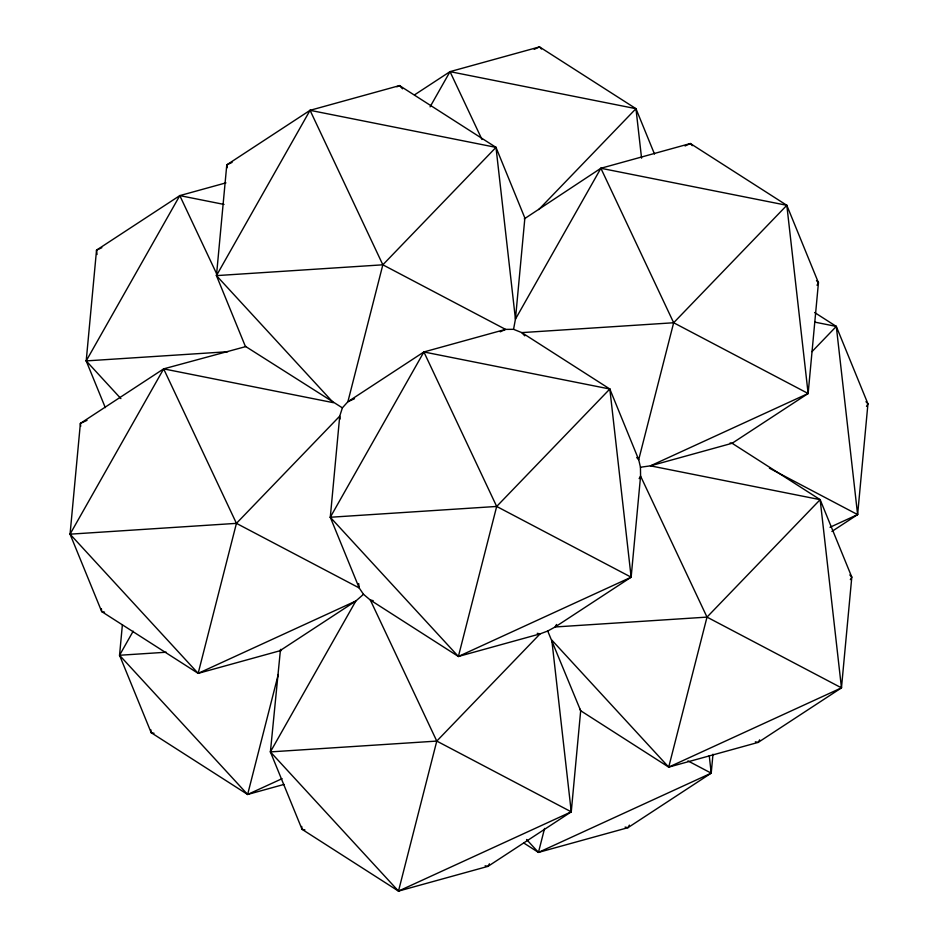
<?xml version="1.0" encoding="UTF-8"?>
<svg xmlns="http://www.w3.org/2000/svg" width="938" height="938" viewBox="0 0 938 938"><rect width="100%" height="100%" fill="white"/><g stroke="black" fill="none" stroke-linecap="round" stroke-linejoin="round"><path stroke-width="1.41" d="M363.498 594.305L359.172 587.927L330.293 517.26L339.72 416.155L342.382 407.854L347.892 401.734L423.894 351.961L505.57 329.39L513.555 329.32L521.798 332.615L609.829 389.012L638.708 459.679L640.455 467.241L640.572 476.094L631.145 577.198L555.144 626.971L547.722 631.016L540.065 633.889L458.389 656.471L370.358 600.074L363.498 594.305L355.83 601.024L279.829 650.796L198.153 673.367L101.703 611.588L70.057 534.168L80.387 423.401L163.658 368.869L246.166 346.485M105.302 407.631L86.202 360.907L96.532 250.141L179.803 195.608L225.941 182.863M283.991 784.426L247.632 794.474L151.182 732.695L119.548 655.263L122.397 624.661M342.382 407.854L245.334 346.286L216.455 275.62L226.785 164.853L310.056 110.321L399.541 85.593L495.991 147.372L524.87 218.038L515.443 319.143L513.555 329.32M547.722 631.016L580.681 710.734L571.254 811.839L487.983 866.36L398.486 891.1L302.036 829.321L270.402 751.901L280.485 649.413M523.803 843.028L538.459 852.408L627.944 827.679L711.215 773.147L712.986 754.199M640.455 467.241L650.444 465.846L732.121 443.275L808.134 393.503L818.452 282.737L786.818 205.305L690.368 143.526L600.883 168.265L524.26 218.894M579.602 708.729L580.681 710.734L668.712 767.12L758.197 742.392L841.468 687.859L851.798 577.093L820.152 499.661L732.121 443.275L730.127 442.912M831.9 531.447L857.613 514.599L867.943 403.832L836.297 326.412L814.606 312.506M198.153 673.367L355.83 601.024L270.402 751.901L398.486 891.1L571.254 811.839L551.802 640.068L668.712 767.12L841.468 687.859L820.152 499.661L650.444 465.846L808.134 393.503L786.818 205.305L600.883 168.265L515.443 319.143L495.991 147.372L310.056 110.321L216.455 275.62L333.365 402.683L163.658 368.869L70.057 534.168L198.153 673.367L236.435 523.357L339.72 416.155L340.048 419.075M133.184 631.18L119.548 655.263L247.632 794.474L278.258 674.492M495.991 147.372L382.845 264.809L347.892 401.734L354.517 398.697M398.486 891.1L436.78 741.09L540.065 633.889L537.216 633.326M458.389 656.471L496.683 506.45L609.829 389.012L423.894 351.961L330.293 517.26L458.389 656.471L631.145 577.198L609.829 389.012M526.57 839.487L538.459 852.408L544.579 828.418M786.818 205.305L673.66 322.754L638.708 459.679L636.726 457.521M668.712 767.12L707.006 617.11L820.152 499.661M120.885 398.603L86.202 360.907L179.803 195.608L224.018 204.425M430.085 106.838L450.017 71.64L539.514 46.9L635.964 108.679L654.501 154.067M556.562 624.462L555.144 626.971L707.006 617.11L841.468 687.859M639.141 478.615L640.572 476.094L707.006 617.11M489.413 863.828L487.983 866.36L485.122 865.797M817.021 285.269L818.452 282.737L816.482 280.591M629.386 825.135L627.944 827.679L625.083 827.105M866.501 406.377L867.943 403.832L865.973 401.699M759.639 739.848L758.197 742.392L755.348 741.817M850.356 579.625L851.798 577.093L849.816 574.935M538.752 209.573L635.964 108.679L450.017 71.64L414.502 94.89M812.003 351.633L836.297 326.412L814.911 322.144M232.096 162.415L226.785 164.853L227.113 167.761M396.88 86.812L399.541 85.593L402.519 88.817M101.843 247.702L96.532 250.141L97.024 254.491M534.191 49.339L539.514 46.9L541.484 49.046M87.011 420.353L80.387 423.401L80.715 426.298M685.068 145.965L690.368 143.526L692.338 145.671M500.271 331.818L505.57 329.39L382.845 264.809L216.455 275.62M247.632 794.474L282.092 778.669M830.024 527.262L857.613 514.599L836.297 326.412M538.459 852.408L711.215 773.147L709.245 755.676M86.202 360.907L227.852 351.715M808.134 393.503L673.66 322.754L521.798 332.615L524.776 335.851M70.057 534.168L236.435 523.357L359.172 587.927L358.679 583.565M330.293 517.26L496.683 506.45L631.145 577.198M119.548 655.263L166.272 652.227M270.402 751.901L436.78 741.09L571.254 811.839M373.207 600.648L370.358 600.074L436.78 741.09M104.552 612.162L101.703 611.588L101.374 608.692M154.043 733.258L151.182 732.695L150.854 729.799M304.897 829.895L302.036 829.321L301.708 826.413M769.406 468.191L857.613 514.599M687.964 760.917L711.215 773.147M600.883 168.265L673.66 322.754M450.017 71.64L482.003 139.528M310.056 110.321L382.845 264.809M423.894 351.961L496.683 506.45M179.803 195.608L217.323 275.256M163.658 368.869L236.435 523.357M281.189 649.495L281.388 650.644M635.964 108.679L641.569 158.17"/></g></svg>
